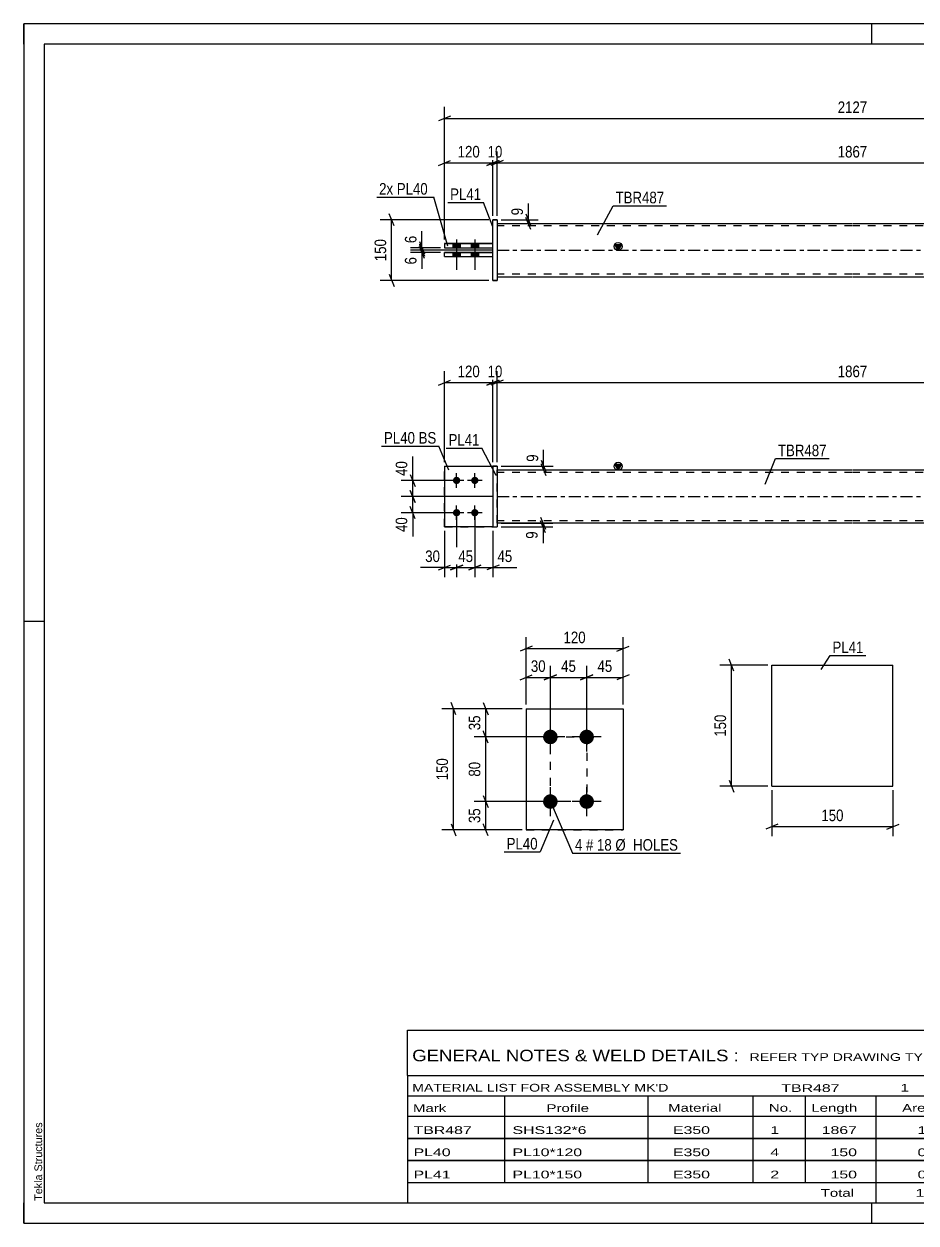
# Model space of a CAD drawing. Header units: millimetres. Extents: x 0 to 420, y 0 to 297.
# Drawn here: x 0 to 220.9, y 0 to 297 of the extents above; entities that cross this region are included whole.
import ezdxf

# ---------------------------------------------------------------- set-up
doc = ezdxf.new("R2010")
doc.units = ezdxf.units.MM
doc.linetypes.add('DXK_LINE_DOT2', pattern=[3.9198, 1.9599, -1.9599])
doc.linetypes.add('DXK_LINE_DOT3', pattern=[5.9187, 2.979, -0.9799, 0.9799, -0.9799])
doc.styles.add('Arial', font='ARIAL.TTF', dxfattribs={"height": 0.2})
doc.styles.add('Arial Narrow', font='ARIALN.TTF', dxfattribs={"height": 0.2})

# ---------------------------------------------------------------- blocks, each defined once
blk = doc.blocks.new('Unknown-582684031-1127')
at = {"color": 5, "linetype": 'Continuous'}
for p, q in [((420, 297), (0, 297)), ((0, 297), (0, 0)), ((0, 292), (0, 297)), ((210, 292), (210, 297)), ((415, 292), (5, 292)), ((5, 292), (5, 5)), ((5, 149), (0, 149)), ((0, 0), (0, 5)), ((5, 5), (415, 5)), ((210, 0), (210, 5)), ((0, 0), (420, 0))]:
    blk.add_line(p, q, dxfattribs=at)
at = {"color": 174, "linetype": 'Continuous', "style": 'Arial'}
blk.add_text('Tekla Structures', height=1.9102, rotation=90, dxfattribs=at).set_placement((4.5, 5.5))
blk = doc.blocks.new('Part-582684031-1392 - 1364')
at = {"color": 2, "linetype": 'Continuous'}
for p, q in [((104.16, 187.44), (116.16, 187.44)), ((104.16, 187.44), (104.16, 172.44)), ((116.16, 172.44), (104.16, 172.44)), ((104.16, 172.44), (104.16, 172.44))]:
    blk.add_line(p, q, dxfattribs=at)
at = {"color": 7, "linetype": 'DXK_LINE_DOT2'}
for p, q in [((104.16, 187.44), (116.16, 187.44)), ((116.16, 187.44), (116.16, 187.44)), ((116.16, 187.44), (116.16, 172.44)), ((104.16, 172.44), (116.16, 172.44))]:
    blk.add_line(p, q, dxfattribs=at)
blk = doc.blocks.new('Part-582684031-1397 - 1364')
at = {"color": 7, "linetype": 'DXK_LINE_DOT2'}
for p, q in [((104.16, 187.44), (116.16, 187.44)), ((104.16, 187.44), (116.16, 187.44)), ((104.16, 172.44), (104.16, 187.44)), ((116.16, 187.44), (116.16, 187.44)), ((116.16, 187.44), (116.16, 172.44)), ((104.16, 172.44), (116.16, 172.44)), ((116.16, 172.44), (104.16, 172.44)), ((104.16, 172.44), (104.16, 172.44))]:
    blk.add_line(p, q, dxfattribs=at)
blk = doc.blocks.new('Part-582684031-1412 - 1364')
at = {"color": 2, "linetype": 'Continuous'}
for p, q in [((116.16, 187.44), (117.16, 187.44)), ((117.16, 187.44), (116.16, 187.44)), ((116.16, 187.44), (116.16, 172.44)), ((117.16, 187.44), (117.16, 172.44)), ((116.16, 172.44), (117.16, 172.44))]:
    blk.add_line(p, q, dxfattribs=at)
at = {"color": 7, "linetype": 'DXK_LINE_DOT2'}
for p, q in [((116.16, 187.44), (116.16, 187.44)), ((116.16, 187.44), (116.16, 187.44)), ((117.16, 187.44), (117.16, 187.44)), ((116.16, 172.44), (117.16, 172.44))]:
    blk.add_line(p, q, dxfattribs=at)
blk = doc.blocks.new('Bolt-582684031-1414 - 1364')
at = {"linetype": 'Continuous'}
for points in [[(107.16, 184.84), (107.34, 184.82), (107.52, 184.76), (107.69, 184.67), (107.83, 184.54), (107.94, 184.39), (108.01, 184.22), (108.05, 184.03), (108.05, 183.85), (108.01, 183.66), (107.94, 183.49), (107.83, 183.34), (107.69, 183.21), (107.52, 183.12), (107.34, 183.06), (107.16, 183.04), (106.97, 183.06), (106.79, 183.12), (106.63, 183.21), (106.49, 183.34), (106.38, 183.49), (106.3, 183.66), (106.26, 183.85), (106.26, 184.03), (106.3, 184.22), (106.38, 184.39), (106.49, 184.54), (106.63, 184.67), (106.79, 184.76), (106.97, 184.82)], [(111.66, 184.84), (111.84, 184.82), (112.02, 184.76), (112.19, 184.67), (112.33, 184.54), (112.44, 184.39), (112.51, 184.22), (112.55, 184.03), (112.55, 183.85), (112.51, 183.66), (112.44, 183.49), (112.33, 183.34), (112.19, 183.21), (112.02, 183.12), (111.84, 183.06), (111.66, 183.04), (111.47, 183.06), (111.29, 183.12), (111.13, 183.21), (110.99, 183.34), (110.88, 183.49), (110.8, 183.66), (110.76, 183.85), (110.76, 184.03), (110.8, 184.22), (110.88, 184.39), (110.99, 184.54), (111.13, 184.67), (111.29, 184.76), (111.47, 184.82)], [(107.16, 176.84), (107.34, 176.82), (107.52, 176.76), (107.69, 176.67), (107.83, 176.54), (107.94, 176.39), (108.01, 176.22), (108.05, 176.03), (108.05, 175.85), (108.01, 175.66), (107.94, 175.49), (107.83, 175.34), (107.69, 175.21), (107.52, 175.12), (107.34, 175.06), (107.16, 175.04), (106.97, 175.06), (106.79, 175.12), (106.63, 175.21), (106.49, 175.34), (106.38, 175.49), (106.3, 175.66), (106.26, 175.85), (106.26, 176.03), (106.3, 176.22), (106.38, 176.39), (106.49, 176.54), (106.63, 176.67), (106.79, 176.76), (106.97, 176.82)], [(111.66, 176.84), (111.84, 176.82), (112.02, 176.76), (112.19, 176.67), (112.33, 176.54), (112.44, 176.39), (112.51, 176.22), (112.55, 176.03), (112.55, 175.85), (112.51, 175.66), (112.44, 175.49), (112.33, 175.34), (112.19, 175.21), (112.02, 175.12), (111.84, 175.06), (111.66, 175.04), (111.47, 175.06), (111.29, 175.12), (111.13, 175.21), (110.99, 175.34), (110.88, 175.49), (110.8, 175.66), (110.76, 175.85), (110.76, 176.03), (110.8, 176.22), (110.88, 176.39), (110.99, 176.54), (111.13, 176.67), (111.29, 176.76), (111.47, 176.82)]]:
    blk.add_hatch(color=1, dxfattribs=at).paths.add_polyline_path(points)
at = {"color": 1, "linetype": 'Continuous'}
for p, q in [((107.16, 182.14), (107.16, 185.74)), ((111.66, 182.14), (111.66, 185.74)), ((108.96, 183.94), (105.36, 183.94)), ((113.46, 183.94), (109.86, 183.94)), ((108.96, 175.94), (105.36, 175.94)), ((107.16, 174.14), (107.16, 177.74)), ((113.46, 175.94), (109.86, 175.94)), ((111.66, 174.14), (111.66, 177.74))]:
    blk.add_line(p, q, dxfattribs=at)
blk = doc.blocks.new('Part-582684031-1439 - 1364')
at = {"linetype": 'Continuous'}
blk.add_hatch(color=2, dxfattribs=at).paths.add_polyline_path([(147.16, 186.54), (146.36, 187.94), (147.96, 187.94)])
at = {"color": 2, "linetype": 'Continuous'}
for p, q in [((147.16, 186.54), (146.36, 187.94)), ((146.36, 187.94), (147.96, 187.94)), ((147.96, 187.94), (147.16, 186.54)), ((117.16, 186.54), (205.16, 186.54)), ((205.26, 186.54), (293.26, 186.54)), ((205.16, 173.34), (117.16, 173.34)), ((293.26, 173.34), (205.26, 173.34))]:
    blk.add_line(p, q, dxfattribs=at)
at = {"color": 7, "linetype": 'DXK_LINE_DOT2'}
for p, q in [((117.16, 173.34), (117.16, 186.54)), ((205.16, 185.94), (117.16, 185.94)), ((293.26, 185.94), (205.26, 185.94)), ((293.26, 186.54), (293.26, 173.34)), ((205.16, 173.94), (117.16, 173.94)), ((293.26, 173.94), (205.26, 173.94))]:
    blk.add_line(p, q, dxfattribs=at)
at = {"color": 7, "linetype": 'DXK_LINE_DOT3'}
for p, q in [((117.16, 179.94), (205.16, 179.94)), ((205.26, 179.94), (293.26, 179.94))]:
    blk.add_line(p, q, dxfattribs=at)
at = {"color": 2, "linetype": 'Continuous'}
blk.add_circle((147.16, 187.44), 1, dxfattribs=at)
blk = doc.blocks.new('Part-582684031-1771 - 1745')
at = {"color": 2, "linetype": 'Continuous'}
for p, q in [((104.16, 240.39), (116.16, 240.39)), ((116.16, 240.39), (104.16, 240.39)), ((104.16, 239.39), (104.16, 240.39)), ((104.16, 239.39), (116.16, 239.39)), ((116.16, 239.39), (116.16, 240.39))]:
    blk.add_line(p, q, dxfattribs=at)
at = {"color": 7, "linetype": 'DXK_LINE_DOT2'}
for p, q in [((104.16, 240.39), (104.16, 240.39)), ((104.16, 240.39), (104.16, 240.39)), ((104.16, 239.39), (116.16, 239.39)), ((116.16, 240.39), (116.16, 240.39)), ((116.16, 240.39), (116.16, 240.39))]:
    blk.add_line(p, q, dxfattribs=at)
blk = doc.blocks.new('Part-582684031-1751 - 1745')
at = {"linetype": 'Continuous'}
blk.add_hatch(color=2, dxfattribs=at).paths.add_polyline_path([(147.16, 240.99), (146.36, 242.39), (147.96, 242.39)])
at = {"color": 2, "linetype": 'Continuous'}
for p, q in [((117.16, 247.59), (205.16, 247.59)), ((205.26, 247.59), (293.26, 247.59)), ((147.16, 240.99), (146.36, 242.39)), ((146.36, 242.39), (147.96, 242.39)), ((147.96, 242.39), (147.16, 240.99)), ((117.16, 234.39), (205.16, 234.39)), ((205.26, 234.39), (293.26, 234.39))]:
    blk.add_line(p, q, dxfattribs=at)
at = {"color": 7, "linetype": 'DXK_LINE_DOT2'}
for p, q in [((117.16, 247.59), (117.16, 234.39)), ((205.16, 246.99), (117.16, 246.99)), ((293.26, 246.99), (205.26, 246.99)), ((293.26, 247.59), (293.26, 234.39)), ((205.16, 234.99), (117.16, 234.99)), ((293.26, 234.99), (205.26, 234.99))]:
    blk.add_line(p, q, dxfattribs=at)
at = {"color": 7, "linetype": 'DXK_LINE_DOT3'}
for p, q in [((117.16, 240.99), (205.16, 240.99)), ((205.26, 240.99), (293.26, 240.99))]:
    blk.add_line(p, q, dxfattribs=at)
at = {"color": 2, "linetype": 'Continuous'}
blk.add_circle((147.16, 241.89), 1, dxfattribs=at)
blk = doc.blocks.new('Part-582684031-1776 - 1745')
at = {"color": 2, "linetype": 'Continuous'}
for p, q in [((104.16, 242.59), (116.16, 242.59)), ((116.16, 242.59), (104.16, 242.59)), ((104.16, 242.59), (104.16, 241.59)), ((104.16, 241.59), (116.16, 241.59)), ((116.16, 241.59), (116.16, 242.59))]:
    blk.add_line(p, q, dxfattribs=at)
at = {"color": 7, "linetype": 'DXK_LINE_DOT2'}
for p, q in [((104.16, 242.59), (104.16, 242.59)), ((104.16, 242.59), (104.16, 242.59)), ((104.16, 241.59), (116.16, 241.59)), ((116.16, 242.59), (116.16, 242.59)), ((116.16, 242.59), (116.16, 242.59))]:
    blk.add_line(p, q, dxfattribs=at)
blk = doc.blocks.new('Part-582684031-1781 - 1745')
at = {"color": 2, "linetype": 'Continuous'}
for p, q in [((117.16, 248.49), (116.16, 248.49)), ((116.16, 248.49), (117.16, 248.49)), ((116.16, 233.49), (116.16, 248.49)), ((117.16, 248.49), (117.16, 233.49)), ((117.16, 233.49), (116.16, 233.49))]:
    blk.add_line(p, q, dxfattribs=at)
at = {"color": 7, "linetype": 'DXK_LINE_DOT2'}
for p, q in [((116.16, 248.49), (116.16, 248.49)), ((116.16, 248.49), (116.16, 248.49)), ((117.16, 248.49), (117.16, 248.49)), ((117.16, 248.49), (117.16, 248.49)), ((116.16, 233.49), (117.16, 233.49)), ((116.16, 233.49), (116.16, 233.49))]:
    blk.add_line(p, q, dxfattribs=at)
blk = doc.blocks.new('Bolt-582684031-1783 - 1745')
at = {"linetype": 'Continuous'}
for points in [[(106.26, 241.59), (108.06, 241.59), (108.06, 242.59), (106.26, 242.59)], [(106.26, 241.59), (108.06, 241.59), (108.06, 242.59), (106.26, 242.59)], [(110.76, 241.59), (112.56, 241.59), (112.56, 242.59), (110.76, 242.59)], [(110.76, 241.59), (112.56, 241.59), (112.56, 242.59), (110.76, 242.59)], [(106.26, 239.39), (108.06, 239.39), (108.06, 240.39), (106.26, 240.39)], [(106.26, 239.39), (108.06, 239.39), (108.06, 240.39), (106.26, 240.39)], [(110.76, 239.39), (112.56, 239.39), (112.56, 240.39), (110.76, 240.39)], [(110.76, 239.39), (112.56, 239.39), (112.56, 240.39), (110.76, 240.39)]]:
    blk.add_hatch(color=1, dxfattribs=at).paths.add_polyline_path(points)
at = {"color": 1, "linetype": 'Continuous'}
for p, q in [((107.16, 243.59), (107.16, 236.09)), ((107.16, 243.59), (107.16, 236.09)), ((111.66, 243.59), (111.66, 236.09)), ((111.66, 243.59), (111.66, 236.09)), ((106.26, 242.59), (106.26, 241.59)), ((106.26, 242.59), (106.26, 241.59)), ((108.06, 242.59), (108.06, 241.59)), ((108.06, 242.59), (108.06, 241.59)), ((110.76, 242.59), (110.76, 241.59)), ((110.76, 242.59), (110.76, 241.59)), ((112.56, 242.59), (112.56, 241.59)), ((112.56, 242.59), (112.56, 241.59)), ((106.26, 240.39), (106.26, 239.39)), ((106.26, 240.39), (106.26, 239.39)), ((108.06, 240.39), (108.06, 239.39)), ((108.06, 240.39), (108.06, 239.39)), ((110.76, 240.39), (110.76, 239.39)), ((110.76, 240.39), (110.76, 239.39)), ((112.56, 240.39), (112.56, 239.39)), ((112.56, 240.39), (112.56, 239.39))]:
    blk.add_line(p, q, dxfattribs=at)
blk = doc.blocks.new('Bolt-582684031-2085 - 2022')
at = {"linetype": 'Continuous'}
for points in [[(130.37, 122.2), (130.75, 122.16), (131.11, 122.04), (131.43, 121.85), (131.71, 121.6), (131.93, 121.3), (132.09, 120.95), (132.16, 120.58), (132.16, 120.21), (132.09, 119.84), (131.93, 119.5), (131.71, 119.19), (131.43, 118.94), (131.11, 118.75), (130.75, 118.63), (130.37, 118.6), (130, 118.63), (129.64, 118.75), (129.32, 118.94), (129.04, 119.19), (128.82, 119.5), (128.66, 119.84), (128.58, 120.21), (128.58, 120.58), (128.66, 120.95), (128.82, 121.3), (129.04, 121.6), (129.32, 121.85), (129.64, 122.04), (130, 122.16)], [(139.37, 122.2), (139.75, 122.16), (140.11, 122.04), (140.43, 121.85), (140.71, 121.6), (140.93, 121.3), (141.09, 120.95), (141.16, 120.58), (141.16, 120.21), (141.09, 119.84), (140.93, 119.5), (140.71, 119.19), (140.43, 118.94), (140.11, 118.75), (139.75, 118.63), (139.37, 118.6), (139, 118.63), (138.64, 118.75), (138.32, 118.94), (138.04, 119.19), (137.82, 119.5), (137.66, 119.84), (137.58, 120.21), (137.58, 120.58), (137.66, 120.95), (137.82, 121.3), (138.04, 121.6), (138.32, 121.85), (138.64, 122.04), (139, 122.16)], [(130.37, 106.2), (130.75, 106.16), (131.11, 106.04), (131.43, 105.85), (131.71, 105.6), (131.93, 105.3), (132.09, 104.95), (132.16, 104.58), (132.16, 104.21), (132.09, 103.84), (131.93, 103.5), (131.71, 103.19), (131.43, 102.94), (131.11, 102.75), (130.75, 102.63), (130.37, 102.6), (130, 102.63), (129.64, 102.75), (129.32, 102.94), (129.04, 103.19), (128.82, 103.5), (128.66, 103.84), (128.58, 104.21), (128.58, 104.58), (128.66, 104.95), (128.82, 105.3), (129.04, 105.6), (129.32, 105.85), (129.64, 106.04), (130, 106.16)], [(139.37, 106.2), (139.75, 106.16), (140.11, 106.04), (140.43, 105.85), (140.71, 105.6), (140.93, 105.3), (141.09, 104.95), (141.16, 104.58), (141.16, 104.21), (141.09, 103.84), (140.93, 103.5), (140.71, 103.19), (140.43, 102.94), (140.11, 102.75), (139.75, 102.63), (139.37, 102.6), (139, 102.63), (138.64, 102.75), (138.32, 102.94), (138.04, 103.19), (137.82, 103.5), (137.66, 103.84), (137.58, 104.21), (137.58, 104.58), (137.66, 104.95), (137.82, 105.3), (138.04, 105.6), (138.32, 105.85), (138.64, 106.04), (139, 106.16)]]:
    blk.add_hatch(color=1, dxfattribs=at).paths.add_polyline_path(points)
at = {"color": 1, "linetype": 'Continuous'}
for p, q in [((130.37, 116.8), (130.37, 124)), ((139.37, 116.8), (139.37, 124)), ((133.97, 120.4), (126.77, 120.4)), ((142.97, 120.4), (135.77, 120.4)), ((130.37, 100.8), (130.37, 108)), ((139.37, 100.8), (139.37, 108)), ((133.97, 104.4), (126.77, 104.4)), ((142.97, 104.4), (135.77, 104.4))]:
    blk.add_line(p, q, dxfattribs=at)
blk = doc.blocks.new('Part-582684031-2090 - 2022')
at = {"color": 2, "linetype": 'Continuous'}
for p, q in [((124.37, 127.4), (148.37, 127.4)), ((124.37, 127.4), (124.37, 97.4)), ((148.37, 127.4), (148.37, 127.4)), ((148.37, 127.4), (148.37, 97.4)), ((148.37, 97.4), (124.37, 97.4)), ((124.37, 97.4), (124.37, 97.4))]:
    blk.add_line(p, q, dxfattribs=at)
at = {"color": 7, "linetype": 'DXK_LINE_DOT2'}
for p, q in [((124.37, 127.4), (148.37, 127.4)), ((148.37, 127.4), (148.37, 127.4)), ((124.37, 97.4), (148.37, 97.4))]:
    blk.add_line(p, q, dxfattribs=at)
blk = doc.blocks.new('Part-582684031-2237 - 2231')
at = {"color": 2, "linetype": 'Continuous'}
for p, q in [((185.24, 108.19), (185.24, 138.19)), ((185.24, 138.19), (215.24, 138.19)), ((215.24, 108.19), (215.24, 138.19)), ((185.24, 108.19), (215.24, 108.19))]:
    blk.add_line(p, q, dxfattribs=at)
blk = doc.blocks.new('Rectangle-582684031-2216 - 2022')
at = {"color": 1, "linetype": 'DXK_LINE_DOT2'}
blk.add_lwpolyline([(130.37, 120.4), (139.37, 120.4), (139.37, 104.4), (130.37, 104.4), (130.37, 120.4)], close=True, dxfattribs=at)
blk = doc.blocks.new('StraightDimension-582684031-1601 - 1364')
at = {"color": 7, "linetype": 'Continuous'}
for p, q in [((95.68, 185.44), (96.88, 182.44)), ((106.16, 183.94), (93.43, 183.94)), ((96.88, 178.44), (95.68, 181.44)), ((96.28, 179.94), (96.28, 183.94)), ((116.16, 179.94), (93.43, 179.94))]:
    blk.add_line(p, q, dxfattribs=at)
at = {"color": 0}
blk.add_wipeout([(95.53, 189.32), (91.33, 189.32), (91.33, 184.46), (95.53, 184.46)], dxfattribs=at)
at = {"color": 7, "linetype": 'Continuous'}
blk.add_line((96.28, 183.94), (96.28, 189.85), dxfattribs=at)
blk.add_line((96.28, 183.94), (96.28, 189.85), dxfattribs=at)
at = {"color": 3, "style": 'Arial Narrow'}
blk.add_text('40', height=2.863, rotation=90.0002, dxfattribs=at).set_placement((94.93, 185.06))
blk = doc.blocks.new('StraightDimension-582684031-1572 - 1364')
at = {"color": 7, "linetype": 'Continuous'}
for p, q in [((107.16, 174.94), (107.16, 159.98)), ((104.16, 171.44), (104.16, 159.98)), ((102.66, 161.78), (105.66, 162.98)), ((104.16, 162.38), (107.16, 162.38)), ((108.66, 162.98), (105.66, 161.78))]:
    blk.add_line(p, q, dxfattribs=at)
at = {"color": 0}
blk.add_wipeout([(103.63, 163.13), (103.63, 167.33), (98.78, 167.33), (98.78, 163.13)], dxfattribs=at)
at = {"color": 7, "linetype": 'Continuous'}
blk.add_line((104.16, 162.38), (98.25, 162.38), dxfattribs=at)
blk.add_line((104.16, 162.38), (98.25, 162.38), dxfattribs=at)
at = {"color": 3, "style": 'Arial Narrow'}
blk.add_text('30', height=2.863, dxfattribs=at).set_placement((99.38, 163.73))
blk = doc.blocks.new('StraightDimension-582684031-1565 - 1364')
at = {"color": 7, "linetype": 'Continuous'}
for p, q in [((107.16, 174.94), (107.16, 159.98)), ((111.66, 174.94), (111.66, 159.98)), ((105.66, 161.78), (108.66, 162.98)), ((107.16, 162.38), (111.66, 162.38)), ((113.16, 162.98), (110.16, 161.78))]:
    blk.add_line(p, q, dxfattribs=at)
at = {"color": 0}
blk.add_wipeout([(111.83, 163.13), (111.83, 167.33), (106.98, 167.33), (106.98, 163.13)], dxfattribs=at)
at = {"color": 3, "style": 'Arial Narrow'}
blk.add_text('45', height=2.863, dxfattribs=at).set_placement((107.58, 163.73))
blk = doc.blocks.new('StraightDimension-582684031-1458 - 1364')
at = {"color": 7, "linetype": 'Continuous'}
for p, q in [((104.16, 188.44), (104.16, 211.01)), ((116.16, 188.44), (116.16, 211.01)), ((102.66, 207.56), (105.66, 208.76)), ((104.16, 208.16), (116.16, 208.16)), ((117.66, 208.76), (114.66, 207.56))]:
    blk.add_line(p, q, dxfattribs=at)
at = {"color": 0}
blk.add_wipeout([(113.5, 208.91), (113.5, 213.11), (106.81, 213.11), (106.81, 208.91)], dxfattribs=at)
at = {"color": 3, "style": 'Arial Narrow'}
blk.add_text('120', height=2.863, dxfattribs=at).set_placement((107.41, 209.51))
blk = doc.blocks.new('StraightDimension-582684031-1485 - 1364')
at = {"color": 7, "linetype": 'Continuous'}
for p, q in [((116.16, 188.44), (116.16, 211.01)), ((117.16, 188.44), (117.16, 211.01)), ((114.66, 207.56), (117.66, 208.76)), ((118.66, 208.76), (115.66, 207.56)), ((116.16, 208.16), (117.16, 208.16))]:
    blk.add_line(p, q, dxfattribs=at)
at = {"color": 0}
blk.add_wipeout([(119.08, 208.91), (119.08, 213.11), (114.23, 213.11), (114.23, 208.91)], dxfattribs=at)
at = {"color": 3, "style": 'Arial Narrow'}
blk.add_text('10', height=2.863, dxfattribs=at).set_placement((114.83, 209.51))
blk = doc.blocks.new('StraightDimension-582684031-1502 - 1364')
at = {"color": 7, "linetype": 'Continuous'}
for p, q in [((117.16, 188.44), (117.16, 211.01)), ((293.26, 188.44), (293.26, 211.01)), ((118.66, 208.76), (115.66, 207.56)), ((117.16, 208.16), (293.26, 208.16)), ((291.76, 207.56), (294.76, 208.76))]:
    blk.add_line(p, q, dxfattribs=at)
at = {"color": 0}
blk.add_wipeout([(209.46, 208.91), (209.46, 213.11), (200.95, 213.11), (200.95, 208.91)], dxfattribs=at)
at = {"color": 3, "style": 'Arial Narrow'}
blk.add_text('1867', height=2.863, dxfattribs=at).set_placement((201.55, 209.51))
blk = doc.blocks.new('StraightDimension-582684031-1552 - 1364')
at = {"color": 7, "linetype": 'Continuous'}
for p, q in [((111.66, 174.94), (111.66, 159.98)), ((116.16, 171.44), (116.16, 159.98)), ((110.16, 161.78), (113.16, 162.98)), ((111.66, 162.38), (116.16, 162.38)), ((117.66, 162.98), (114.66, 161.78))]:
    blk.add_line(p, q, dxfattribs=at)
at = {"color": 0}
blk.add_wipeout([(121.54, 163.13), (121.54, 167.33), (116.68, 167.33), (116.68, 163.13)], dxfattribs=at)
at = {"color": 7, "linetype": 'Continuous'}
blk.add_line((116.16, 162.38), (122.06, 162.38), dxfattribs=at)
blk.add_line((116.16, 162.38), (122.06, 162.38), dxfattribs=at)
at = {"color": 3, "style": 'Arial Narrow'}
blk.add_text('45', height=2.863, dxfattribs=at).set_placement((117.28, 163.73))
blk = doc.blocks.new('StraightDimension-582684031-1583 - 1364')
at = {"color": 7, "linetype": 'Continuous'}
for p, q in [((118.16, 173.34), (130.96, 173.34)), ((118.16, 172.44), (130.96, 172.44)), ((127.96, 174.84), (129.16, 171.84)), ((129.16, 170.94), (127.96, 173.94)), ((128.56, 172.44), (128.56, 173.34))]:
    blk.add_line(p, q, dxfattribs=at)
at = {"color": 0}
blk.add_wipeout([(127.81, 171.91), (123.61, 171.91), (123.61, 168.89), (127.81, 168.89)], dxfattribs=at)
at = {"color": 7, "linetype": 'Continuous'}
blk.add_line((128.56, 172.44), (128.56, 168.36), dxfattribs=at)
blk.add_line((128.56, 172.44), (128.56, 168.36), dxfattribs=at)
at = {"color": 3, "style": 'Arial Narrow'}
blk.add_text('9', height=2.86, rotation=90.0002, dxfattribs=at).set_placement((127.21, 169.49))
blk = doc.blocks.new('StraightDimension-582684031-1592 - 1364')
at = {"color": 7, "linetype": 'Continuous'}
for p, q in [((118.16, 187.44), (131.11, 187.44)), ((128.11, 188.94), (129.31, 185.94)), ((129.31, 185.04), (128.11, 188.04)), ((128.71, 186.54), (128.71, 187.44)), ((118.16, 186.54), (131.11, 186.54))]:
    blk.add_line(p, q, dxfattribs=at)
at = {"color": 0}
blk.add_wipeout([(127.96, 190.99), (123.76, 190.99), (123.76, 187.96), (127.96, 187.96)], dxfattribs=at)
at = {"color": 7, "linetype": 'Continuous'}
blk.add_line((128.71, 187.44), (128.71, 191.52), dxfattribs=at)
blk.add_line((128.71, 187.44), (128.71, 191.52), dxfattribs=at)
at = {"color": 3, "style": 'Arial Narrow'}
blk.add_text('9', height=2.86, rotation=90.0002, dxfattribs=at).set_placement((127.36, 188.56))
blk = doc.blocks.new('StraightDimension-582684031-1618 - 1364')
at = {"color": 7, "linetype": 'Continuous'}
for p, q in [((95.68, 181.44), (96.88, 178.44)), ((116.16, 179.94), (93.43, 179.94)), ((96.28, 175.94), (96.28, 179.94)), ((106.16, 175.94), (93.43, 175.94)), ((96.88, 174.44), (95.68, 177.44))]:
    blk.add_line(p, q, dxfattribs=at)
at = {"color": 0}
blk.add_wipeout([(95.53, 175.41), (91.33, 175.41), (91.33, 170.56), (95.53, 170.56)], dxfattribs=at)
at = {"color": 7, "linetype": 'Continuous'}
blk.add_line((96.28, 175.94), (96.28, 170.03), dxfattribs=at)
blk.add_line((96.28, 175.94), (96.28, 170.03), dxfattribs=at)
at = {"color": 3, "style": 'Arial Narrow'}
blk.add_text('40', height=2.863, rotation=90.0002, dxfattribs=at).set_placement((94.93, 171.16))
blk = doc.blocks.new('StraightDimension-582684031-1833 - 1745')
at = {"color": 7, "linetype": 'Continuous'}
for p, q in [((116.16, 240.99), (95.71, 240.99)), ((97.96, 242.49), (99.16, 239.49)), ((99.16, 238.89), (97.96, 241.89)), ((98.56, 240.39), (98.56, 240.99)), ((103.16, 240.39), (95.71, 240.39))]:
    blk.add_line(p, q, dxfattribs=at)
at = {"color": 0}
blk.add_wipeout([(97.81, 239.86), (93.61, 239.86), (93.61, 236.83), (97.81, 236.83)], dxfattribs=at)
at = {"color": 7, "linetype": 'Continuous'}
blk.add_line((98.56, 240.39), (98.56, 236.31), dxfattribs=at)
blk.add_line((98.56, 240.39), (98.56, 236.31), dxfattribs=at)
at = {"color": 3, "style": 'Arial Narrow'}
blk.add_text('6', height=2.86, rotation=90.0002, dxfattribs=at).set_placement((97.21, 237.43))
blk = doc.blocks.new('StraightDimension-582684031-1882 - 1745')
at = {"color": 7, "linetype": 'Continuous'}
for p, q in [((104.16, 243.59), (104.16, 265.43)), ((116.16, 249.49), (116.16, 265.43)), ((102.66, 261.98), (105.66, 263.18)), ((104.16, 262.58), (116.16, 262.58)), ((117.66, 263.18), (114.66, 261.98))]:
    blk.add_line(p, q, dxfattribs=at)
at = {"color": 0}
blk.add_wipeout([(113.5, 263.33), (113.5, 267.53), (106.81, 267.53), (106.81, 263.33)], dxfattribs=at)
at = {"color": 3, "style": 'Arial Narrow'}
blk.add_text('120', height=2.863, dxfattribs=at).set_placement((107.41, 263.93))
blk = doc.blocks.new('StraightDimension-582684031-1817 - 1745')
at = {"color": 7, "linetype": 'Continuous'}
for p, q in [((103.16, 241.59), (95.71, 241.59)), ((116.16, 240.99), (95.71, 240.99)), ((97.96, 243.09), (99.16, 240.09)), ((99.16, 239.49), (97.96, 242.49)), ((98.56, 240.99), (98.56, 241.59))]:
    blk.add_line(p, q, dxfattribs=at)
at = {"color": 0}
blk.add_wipeout([(97.81, 245.14), (93.61, 245.14), (93.61, 242.11), (97.81, 242.11)], dxfattribs=at)
at = {"color": 7, "linetype": 'Continuous'}
blk.add_line((98.56, 241.59), (98.56, 245.66), dxfattribs=at)
blk.add_line((98.56, 241.59), (98.56, 245.66), dxfattribs=at)
at = {"color": 3, "style": 'Arial Narrow'}
blk.add_text('6', height=2.86, rotation=90.0002, dxfattribs=at).set_placement((97.21, 242.71))
blk = doc.blocks.new('StraightDimension-582684031-1850 - 1745')
at = {"color": 7, "linetype": 'Continuous'}
for p, q in [((124.33, 249.99), (125.53, 246.99)), ((118.16, 248.49), (127.33, 248.49)), ((118.16, 247.59), (127.33, 247.59)), ((125.53, 246.09), (124.33, 249.09)), ((124.93, 247.59), (124.93, 248.49))]:
    blk.add_line(p, q, dxfattribs=at)
at = {"color": 0}
blk.add_wipeout([(124.18, 252.04), (119.98, 252.04), (119.98, 249.01), (124.18, 249.01)], dxfattribs=at)
at = {"color": 7, "linetype": 'Continuous'}
blk.add_line((124.93, 248.49), (124.93, 252.56), dxfattribs=at)
blk.add_line((124.93, 248.49), (124.93, 252.56), dxfattribs=at)
at = {"color": 3, "style": 'Arial Narrow'}
blk.add_text('9', height=2.86, rotation=90.0002, dxfattribs=at).set_placement((123.58, 249.61))
blk = doc.blocks.new('StraightDimension-582684031-1861 - 1745')
at = {"color": 7, "linetype": 'Continuous'}
for p, q in [((91.66, 246.99), (90.46, 249.99)), ((115.16, 248.49), (88.21, 248.49)), ((91.06, 233.49), (91.06, 248.49)), ((90.46, 234.99), (91.66, 231.99)), ((115.16, 233.49), (88.21, 233.49))]:
    blk.add_line(p, q, dxfattribs=at)
at = {"color": 0}
blk.add_wipeout([(90.31, 244.33), (86.11, 244.33), (86.11, 237.64), (90.31, 237.64)], dxfattribs=at)
at = {"color": 3, "style": 'Arial Narrow'}
blk.add_text('150', height=2.863, rotation=90.0002, dxfattribs=at).set_placement((89.71, 238.24))
blk = doc.blocks.new('StraightDimension-582684031-1872 - 1745')
at = {"color": 7, "linetype": 'Continuous'}
for p, q in [((116.16, 249.49), (116.16, 265.43)), ((117.16, 249.49), (117.16, 265.43)), ((114.66, 261.98), (117.66, 263.18)), ((118.66, 263.18), (115.66, 261.98)), ((116.16, 262.58), (117.16, 262.58))]:
    blk.add_line(p, q, dxfattribs=at)
at = {"color": 0}
blk.add_wipeout([(119.08, 263.33), (119.08, 267.53), (114.23, 267.53), (114.23, 263.33)], dxfattribs=at)
at = {"color": 3, "style": 'Arial Narrow'}
blk.add_text('10', height=2.863, dxfattribs=at).set_placement((114.83, 263.93))
blk = doc.blocks.new('StraightDimension-582684031-1892 - 1745')
at = {"color": 7, "linetype": 'Continuous'}
for p, q in [((117.16, 249.49), (117.16, 265.43)), ((293.26, 249.49), (293.26, 265.43)), ((118.66, 263.18), (115.66, 261.98)), ((117.16, 262.58), (293.26, 262.58)), ((291.76, 261.98), (294.76, 263.18))]:
    blk.add_line(p, q, dxfattribs=at)
at = {"color": 0}
blk.add_wipeout([(209.46, 263.33), (209.46, 267.53), (200.95, 267.53), (200.95, 263.33)], dxfattribs=at)
at = {"color": 3, "style": 'Arial Narrow'}
blk.add_text('1867', height=2.863, dxfattribs=at).set_placement((201.55, 263.93))
blk = doc.blocks.new('StraightDimension-582684031-1923 - 1745')
at = {"color": 7, "linetype": 'Continuous'}
for p, q in [((104.16, 243.59), (104.16, 276.44)), ((306.26, 243.59), (306.26, 276.44)), ((105.66, 274.19), (102.66, 272.99)), ((104.16, 273.59), (306.26, 273.59)), ((304.76, 272.99), (307.76, 274.19))]:
    blk.add_line(p, q, dxfattribs=at)
at = {"color": 0}
blk.add_wipeout([(209.46, 274.34), (209.46, 278.54), (200.95, 278.54), (200.95, 274.34)], dxfattribs=at)
at = {"color": 3, "style": 'Arial Narrow'}
blk.add_text('2127', height=2.863, dxfattribs=at).set_placement((201.55, 274.94))
blk = doc.blocks.new('StraightDimension-582684031-2094 - 2022')
at = {"color": 7, "linetype": 'Continuous'}
for p, q in [((125.87, 142.87), (122.87, 141.67)), ((124.37, 128.4), (124.37, 145.12)), ((146.87, 141.67), (149.87, 142.87)), ((148.37, 128.4), (148.37, 145.12)), ((124.37, 142.27), (148.37, 142.27))]:
    blk.add_line(p, q, dxfattribs=at)
at = {"color": 0}
blk.add_wipeout([(139.72, 143.02), (139.72, 147.22), (133.03, 147.22), (133.03, 143.02)], dxfattribs=at)
at = {"color": 3, "style": 'Arial Narrow'}
blk.add_text('120', height=2.863, dxfattribs=at).set_placement((133.63, 143.62))
blk = doc.blocks.new('StraightDimension-582684031-2114 - 2022')
at = {"color": 7, "linetype": 'Continuous'}
for p, q in [((124.37, 128.4), (124.37, 138.01)), ((130.37, 121.4), (130.37, 138.01)), ((122.87, 134.56), (125.87, 135.76)), ((124.37, 135.16), (130.37, 135.16)), ((131.87, 135.76), (128.87, 134.56))]:
    blk.add_line(p, q, dxfattribs=at)
at = {"color": 0}
blk.add_wipeout([(129.8, 135.91), (129.8, 140.11), (124.95, 140.11), (124.95, 135.91)], dxfattribs=at)
at = {"color": 3, "style": 'Arial Narrow'}
blk.add_text('30', height=2.863, dxfattribs=at).set_placement((125.55, 136.51))
blk = doc.blocks.new('StraightDimension-582684031-2154 - 2022')
at = {"color": 7, "linetype": 'Continuous'}
for p, q in [((106.97, 125.9), (105.77, 128.9)), ((123.37, 127.4), (103.52, 127.4)), ((106.37, 97.4), (106.37, 127.4)), ((105.77, 98.9), (106.97, 95.9)), ((123.37, 97.4), (103.52, 97.4))]:
    blk.add_line(p, q, dxfattribs=at)
at = {"color": 0}
blk.add_wipeout([(105.62, 115.74), (101.42, 115.74), (101.42, 109.05), (105.62, 109.05)], dxfattribs=at)
at = {"color": 3, "style": 'Arial Narrow'}
blk.add_text('150', height=2.863, rotation=90.0002, dxfattribs=at).set_placement((105.02, 109.65))
blk = doc.blocks.new('StraightDimension-582684031-2127 - 2022')
at = {"color": 7, "linetype": 'Continuous'}
for p, q in [((130.37, 121.4), (130.37, 138.01)), ((139.37, 121.4), (139.37, 138.01)), ((128.87, 134.56), (131.87, 135.76)), ((130.37, 135.16), (139.37, 135.16)), ((140.87, 135.76), (137.87, 134.56))]:
    blk.add_line(p, q, dxfattribs=at)
at = {"color": 0}
blk.add_wipeout([(137.3, 135.91), (137.3, 140.11), (132.45, 140.11), (132.45, 135.91)], dxfattribs=at)
at = {"color": 3, "style": 'Arial Narrow'}
blk.add_text('45', height=2.863, dxfattribs=at).set_placement((133.05, 136.51))
blk = doc.blocks.new('StraightDimension-582684031-2137 - 2022')
at = {"color": 7, "linetype": 'Continuous'}
for p, q in [((139.37, 121.4), (139.37, 138.01)), ((148.37, 128.4), (148.37, 138.01)), ((137.87, 134.56), (140.87, 135.76)), ((139.37, 135.16), (148.37, 135.16)), ((149.87, 135.76), (146.87, 134.56))]:
    blk.add_line(p, q, dxfattribs=at)
at = {"color": 0}
blk.add_wipeout([(146.3, 135.91), (146.3, 140.11), (141.45, 140.11), (141.45, 135.91)], dxfattribs=at)
at = {"color": 3, "style": 'Arial Narrow'}
blk.add_text('45', height=2.863, dxfattribs=at).set_placement((142.05, 136.51))
blk = doc.blocks.new('StraightDimension-582684031-2171 - 2022')
at = {"color": 7, "linetype": 'Continuous'}
for p, q in [((129.37, 104.4), (111.52, 104.4)), ((113.77, 105.9), (114.97, 102.9)), ((114.37, 97.4), (114.37, 104.4)), ((114.97, 95.9), (113.77, 98.9)), ((123.37, 97.4), (111.52, 97.4))]:
    blk.add_line(p, q, dxfattribs=at)
at = {"color": 0}
blk.add_wipeout([(113.62, 103.32), (109.42, 103.32), (109.42, 98.47), (113.62, 98.47)], dxfattribs=at)
at = {"color": 3, "style": 'Arial Narrow'}
blk.add_text('35', height=2.863, rotation=90.0002, dxfattribs=at).set_placement((113.02, 99.07))
blk = doc.blocks.new('StraightDimension-582684031-2187 - 2022')
at = {"color": 7, "linetype": 'Continuous'}
for p, q in [((114.97, 118.9), (113.77, 121.9)), ((129.37, 120.4), (111.52, 120.4)), ((114.37, 104.4), (114.37, 120.4)), ((129.37, 104.4), (111.52, 104.4)), ((113.77, 105.9), (114.97, 102.9))]:
    blk.add_line(p, q, dxfattribs=at)
at = {"color": 0}
blk.add_wipeout([(113.62, 114.82), (109.42, 114.82), (109.42, 109.97), (113.62, 109.97)], dxfattribs=at)
at = {"color": 3, "style": 'Arial Narrow'}
blk.add_text('80', height=2.863, rotation=90.0002, dxfattribs=at).set_placement((113.02, 110.57))
blk = doc.blocks.new('StraightDimension-582684031-2200 - 2022')
at = {"color": 7, "linetype": 'Continuous'}
for p, q in [((113.77, 128.9), (114.97, 125.9)), ((123.37, 127.4), (111.52, 127.4)), ((114.37, 120.4), (114.37, 127.4)), ((114.97, 118.9), (113.77, 121.9)), ((129.37, 120.4), (111.52, 120.4))]:
    blk.add_line(p, q, dxfattribs=at)
at = {"color": 0}
blk.add_wipeout([(113.62, 126.32), (109.42, 126.32), (109.42, 121.47), (113.62, 121.47)], dxfattribs=at)
at = {"color": 3, "style": 'Arial Narrow'}
blk.add_text('35', height=2.863, rotation=90.0002, dxfattribs=at).set_placement((113.02, 122.07))
blk = doc.blocks.new('StraightDimension-582684031-2239 - 2231')
at = {"color": 7, "linetype": 'Continuous'}
for p, q in [((175.84, 136.69), (174.64, 139.69)), ((184.24, 138.19), (172.39, 138.19)), ((175.24, 108.19), (175.24, 138.19)), ((184.24, 108.19), (172.39, 108.19)), ((174.64, 109.69), (175.84, 106.69))]:
    blk.add_line(p, q, dxfattribs=at)
at = {"color": 0}
blk.add_wipeout([(174.49, 126.53), (170.29, 126.53), (170.29, 119.85), (174.49, 119.85)], dxfattribs=at)
at = {"color": 3, "style": 'Arial Narrow'}
blk.add_text('150', height=2.863, rotation=90.0002, dxfattribs=at).set_placement((173.89, 120.45))
blk = doc.blocks.new('StraightDimension-582684031-2246 - 2231')
at = {"color": 7, "linetype": 'Continuous'}
for p, q in [((185.24, 107.19), (185.24, 95.79)), ((215.24, 107.19), (215.24, 95.79)), ((186.74, 98.79), (183.74, 97.59)), ((185.24, 98.19), (215.24, 98.19)), ((213.74, 97.59), (216.74, 98.79))]:
    blk.add_line(p, q, dxfattribs=at)
at = {"color": 0}
blk.add_wipeout([(203.58, 98.94), (203.58, 103.14), (196.9, 103.14), (196.9, 98.94)], dxfattribs=at)
at = {"color": 3, "style": 'Arial Narrow'}
blk.add_text('150', height=2.863, dxfattribs=at).set_placement((197.5, 99.54))
blk = doc.blocks.new('Unknown-582684031-2780')
at = {"color": 7, "linetype": 'Continuous'}
for p, q in [((95, 47.75), (255, 47.75)), ((95, 36.5), (95, 47.75)), ((255, 47.75), (255, 36.5)), ((95, 36.5), (255, 36.5)), ((95, 36.5), (95, 31.5)), ((255, 36.5), (255, 31.5)), ((95, 31.5), (255, 31.5)), ((95, 31.5), (95, 26.5)), ((119, 31.5), (119, 26.5)), ((154.5, 31.5), (154.5, 26.5)), ((180.5, 31.5), (180.5, 26.5)), ((193.5, 31.5), (193.5, 26.5)), ((211, 31.5), (211, 26.5)), ((233, 31.5), (233, 26.5)), ((255, 31.5), (255, 26.5)), ((95, 26.5), (255, 26.5)), ((95, 26.45), (95, 21.05)), ((95, 26.45), (255, 26.45)), ((119, 26.5), (119, 21)), ((154.5, 26.5), (154.5, 21)), ((180.5, 26.5), (180.5, 21)), ((193.5, 26.5), (193.5, 21)), ((211, 26.5), (211, 21)), ((233, 26.5), (233, 21)), ((255, 26.45), (255, 21.05)), ((95, 21.05), (255, 21.05)), ((95, 20.95), (95, 15.55)), ((95, 20.95), (255, 20.95)), ((119, 21), (119, 15.5)), ((154.5, 21), (154.5, 15.5)), ((180.5, 21), (180.5, 15.5)), ((193.5, 21), (193.5, 15.5)), ((211, 21), (211, 15.5)), ((233, 21), (233, 15.5)), ((255, 20.95), (255, 15.55)), ((95, 15.55), (255, 15.55)), ((95, 15.45), (95, 10.05)), ((95, 15.45), (255, 15.45)), ((119, 15.5), (119, 10)), ((154.5, 15.5), (154.5, 10)), ((180.5, 15.5), (180.5, 10)), ((193.5, 15.5), (193.5, 10)), ((211, 15.5), (211, 10)), ((233, 15.5), (233, 10)), ((255, 15.45), (255, 10.05)), ((95, 10.05), (255, 10.05)), ((95, 10), (255, 10)), ((95, 10), (95, 5)), ((211, 10), (211, 5)), ((233, 10), (233, 5)), ((255, 10), (255, 5)), ((95, 5), (255, 5))]:
    blk.add_line(p, q, dxfattribs=at)
at = {"color": 7, "style": 'Arial Narrow'}
for s, height, width, p in [('GENERAL NOTES & WELD DETAILS :', 2.8633, 1.4, (96.15, 40.06)), ('REFER TYP DRAWING TYP-01', 1.9089, 1.6, (179.7, 40.16)), ("MATERIAL LIST FOR ASSEMBLY MK'D", 1.9089, 1.6, (96.15, 32.56)), ('TBR487', 1.909, 1.794707, (187.59, 32.47)), ('1', 1.91, 1.794707, (217.08, 32.56)), ('No. Required', 1.9089, 1.6, (226.41, 32.56)), ('Mark', 1.909, 1.7, (96.34, 27.5)), ('Profile', 1.909, 1.7, (129.41, 27.5)), ('Material', 1.909, 1.7, (159.54, 27.56)), ('No.', 1.909, 1.7, (184.5, 27.56)), ('Length', 1.909, 1.7, (195, 27.56)), ('Area', 1.909, 1.7, (217.5, 27.56)), ('Weight', 1.909, 1.7, (237, 27.56))]:
    blk.add_text(s, height=height, dxfattribs=dict(at, width=width)).set_placement(p)
at = {"color": 7, "linetype": 'Continuous', "style": 'Arial Narrow'}
for s, height, width, p in [('TBR487', 1.909, 1.794707, (96.5, 22.06)), ('SHS132*6', 1.909, 1.794707, (121, 22.06)), ('E350', 1.909, 1.794707, (160.74, 22.06)), ('1', 1.91, 1.794707, (184.86, 22.06)), ('1867', 1.909, 1.794707, (197.58, 22.06)), ('1.0', 1.909, 1.794707, (221.32, 22.06)), ('44.3', 1.909, 1.794707, (240.14, 22.06)), ('PL40', 1.909, 1.794707, (96.5, 16.56)), ('PL10*120', 1.909, 1.794707, (121, 16.56)), ('E350', 1.909, 1.794707, (160.74, 16.56)), ('4', 1.91, 1.794707, (184.86, 16.56)), ('150', 1.909, 1.794707, (199.77, 16.56)), ('0.0', 1.909, 1.794707, (221.32, 16.56)), ('5.7', 1.909, 1.794707, (242.33, 16.56)), ('PL41', 1.909, 1.794707, (96.5, 11.06)), ('PL10*150', 1.909, 1.794707, (121, 11.06)), ('E350', 1.909, 1.794707, (160.74, 11.06)), ('2', 1.91, 1.794707, (184.86, 11.06)), ('150', 1.909, 1.794707, (199.77, 11.06)), ('0.1', 1.909, 1.794707, (221.32, 11.06)), ('3.5', 1.909, 1.794707, (242.33, 11.06)), ('Total', 1.909, 1.7, (197.33, 6.5)), ('1.3', 1.909, 1.794707, (220.83, 6.5)), ('53.5', 1.909, 1.794707, (240.14, 6.5))]:
    blk.add_text(s, height=height, dxfattribs=dict(at, width=width)).set_placement(p)
blk = doc.blocks.new('Mark-582684031-1408 - 1364')
at = {"color": 0}
blk.add_wipeout([(112.83, 192.56), (112.83, 195.56), (105.15, 195.56), (105.15, 192.56)], dxfattribs=at)
blk.add_wipeout([(112.83, 192.56), (112.83, 195.56), (105.15, 195.56), (105.15, 192.56)], dxfattribs=at)
at = {"color": 30, "linetype": 'Continuous'}
for p in [(104.55, 191.96), (116.93, 185.2)]:
    blk.add_line(p, (113.43, 191.96), dxfattribs=at)
at = {"color": 3, "style": 'Arial Narrow'}
blk.add_text('PL41', height=2.863, dxfattribs=at).set_placement((105.15, 192.56))
blk = doc.blocks.new('Mark-582684031-1435 - 1364')
at = {"color": 0}
blk.add_wipeout([(198.8, 189.94), (198.8, 192.94), (186.74, 192.94), (186.74, 189.94)], dxfattribs=at)
blk.add_wipeout([(198.8, 189.94), (198.8, 192.94), (186.74, 192.94), (186.74, 189.94)], dxfattribs=at)
at = {"color": 30, "linetype": 'Continuous'}
for p, q in [((183.54, 182.99), (186.14, 189.34)), ((186.14, 189.34), (199.4, 189.34))]:
    blk.add_line(p, q, dxfattribs=at)
at = {"color": 3, "style": 'Arial Narrow'}
blk.add_text('TBR487', height=2.863, dxfattribs=at).set_placement((186.74, 189.94))
blk = doc.blocks.new('MarkSet-582684031-1736 - 1364')
at = {"color": 0}
blk.add_wipeout([(96.84, 193.06), (96.84, 196.06), (89.17, 196.06), (89.17, 193.06)], dxfattribs=at)
blk.add_wipeout([(96.84, 193.06), (96.84, 196.06), (89.17, 196.06), (89.17, 193.06)], dxfattribs=at)
blk.add_wipeout([(102.12, 193.06), (102.12, 196.06), (97.74, 196.06), (97.74, 193.06)], dxfattribs=at)
blk.add_wipeout([(102.12, 193.06), (102.12, 196.06), (97.74, 196.06), (97.74, 193.06)], dxfattribs=at)
at = {"color": 30, "linetype": 'Continuous'}
for p in [(88.57, 192.46), (105.19, 186.5)]:
    blk.add_line(p, (102.72, 192.46), dxfattribs=at)
at = {"color": 3, "style": 'Arial Narrow'}
for s, p in [('PL40', (89.17, 193.06)), ('BS', (97.74, 193.06))]:
    blk.add_text(s, height=2.863, dxfattribs=at).set_placement(p)
blk = doc.blocks.new('MarkSet-582684031-1961 - 1745')
at = {"color": 30, "linetype": 'Continuous'}
blk.add_line((105, 241.97), (101.5, 254.13), dxfattribs=at)
at = {"color": 0}
blk.add_wipeout([(91.43, 254.73), (91.43, 257.73), (87.96, 257.73), (87.96, 254.73)], dxfattribs=at)
blk.add_wipeout([(91.43, 254.73), (91.43, 257.73), (87.96, 257.73), (87.96, 254.73)], dxfattribs=at)
blk.add_wipeout([(100, 254.73), (100, 257.73), (92.33, 257.73), (92.33, 254.73)], dxfattribs=at)
blk.add_wipeout([(100, 254.73), (100, 257.73), (92.33, 257.73), (92.33, 254.73)], dxfattribs=at)
at = {"color": 30, "linetype": 'Continuous'}
blk.add_line((87.36, 254.13), (101.5, 254.13), dxfattribs=at)
at = {"color": 3, "style": 'Arial Narrow'}
for s, p in [('2x', (87.96, 254.73)), ('PL40', (92.33, 254.73))]:
    blk.add_text(s, height=2.863, dxfattribs=at).set_placement(p)
blk = doc.blocks.new('Mark-582684031-1747 - 1745')
at = {"color": 0}
blk.add_wipeout([(158.58, 252.58), (158.58, 255.58), (146.52, 255.58), (146.52, 252.58)], dxfattribs=at)
blk.add_wipeout([(158.58, 252.58), (158.58, 255.58), (146.52, 255.58), (146.52, 252.58)], dxfattribs=at)
at = {"color": 30, "linetype": 'Continuous'}
for p, q in [((142.08, 244.81), (145.92, 251.98)), ((145.92, 251.98), (159.18, 251.98))]:
    blk.add_line(p, q, dxfattribs=at)
at = {"color": 3, "style": 'Arial Narrow'}
blk.add_text('TBR487', height=2.863, dxfattribs=at).set_placement((146.52, 252.58))
blk = doc.blocks.new('Mark-582684031-1777 - 1745')
at = {"color": 0}
blk.add_wipeout([(113.23, 253.4), (113.23, 256.4), (105.55, 256.4), (105.55, 253.4)], dxfattribs=at)
blk.add_wipeout([(113.23, 253.4), (113.23, 256.4), (105.55, 256.4), (105.55, 253.4)], dxfattribs=at)
at = {"color": 30, "linetype": 'Continuous'}
for p in [(104.95, 252.8), (116.16, 246.72)]:
    blk.add_line(p, (113.83, 252.8), dxfattribs=at)
at = {"color": 3, "style": 'Arial Narrow'}
blk.add_text('PL41', height=2.863, dxfattribs=at).set_placement((105.55, 253.4))
blk = doc.blocks.new('Mark-582684031-2081 - 2022')
at = {"color": 0}
blk.add_wipeout([(138.3, 92.23), (138.3, 95.23), (136.47, 95.23), (136.47, 92.23)], dxfattribs=at)
blk.add_wipeout([(138.3, 92.23), (138.3, 95.23), (136.47, 95.23), (136.47, 92.23)], dxfattribs=at)
at = {"color": 7, "linetype": 'Continuous'}
blk.add_line((130.37, 104.4), (135.87, 91.63), dxfattribs=at)
at = {"color": 0}
blk.add_wipeout([(141.02, 92.23), (141.02, 95.23), (139.2, 95.23), (139.2, 92.23)], dxfattribs=at)
blk.add_wipeout([(141.02, 92.23), (141.02, 95.23), (139.2, 95.23), (139.2, 92.23)], dxfattribs=at)
at = {"color": 3, "style": 'Arial Narrow'}
blk.add_text('4', height=2.86, dxfattribs=at).set_placement((136.47, 92.23))
at = {"color": 0}
blk.add_wipeout([(145.58, 92.23), (145.58, 95.23), (141.92, 95.23), (141.92, 92.23)], dxfattribs=at)
blk.add_wipeout([(145.58, 92.23), (145.58, 95.23), (141.92, 95.23), (141.92, 92.23)], dxfattribs=at)
at = {"color": 3, "style": 'Arial Narrow'}
blk.add_text('#', height=2.86, dxfattribs=at).set_placement((139.2, 92.23))
at = {"color": 0}
blk.add_wipeout([(162.01, 92.23), (162.01, 95.23), (146.48, 95.23), (146.48, 92.23)], dxfattribs=at)
blk.add_wipeout([(162.01, 92.23), (162.01, 95.23), (146.48, 95.23), (146.48, 92.23)], dxfattribs=at)
at = {"color": 7, "linetype": 'Continuous'}
blk.add_line((135.87, 91.63), (162.61, 91.63), dxfattribs=at)
at = {"color": 3, "style": 'Arial Narrow'}
for s, p in [('18', (141.92, 92.23)), ('Ø  HOLES', (146.48, 92.23))]:
    blk.add_text(s, height=2.863, dxfattribs=at).set_placement(p)
blk = doc.blocks.new('Mark-582684031-2086 - 2022')
at = {"color": 0}
blk.add_wipeout([(127.22, 92.53), (127.22, 95.53), (119.55, 95.53), (119.55, 92.53)], dxfattribs=at)
blk.add_wipeout([(127.22, 92.53), (127.22, 95.53), (119.55, 95.53), (119.55, 92.53)], dxfattribs=at)
at = {"color": 30, "linetype": 'Continuous'}
for p in [(131.14, 99.78), (118.95, 91.93)]:
    blk.add_line(p, (127.82, 91.93), dxfattribs=at)
at = {"color": 3, "style": 'Arial Narrow'}
blk.add_text('PL40', height=2.863, dxfattribs=at).set_placement((119.55, 92.53))
blk = doc.blocks.new('Mark-582684031-2233 - 2231')
at = {"color": 0}
blk.add_wipeout([(207.92, 141.17), (207.92, 144.17), (200.24, 144.17), (200.24, 141.17)], dxfattribs=at)
blk.add_wipeout([(207.92, 141.17), (207.92, 144.17), (200.24, 144.17), (200.24, 141.17)], dxfattribs=at)
at = {"color": 30, "linetype": 'Continuous'}
for p, q in [((197.41, 137.13), (199.64, 140.57)), ((199.64, 140.57), (208.52, 140.57))]:
    blk.add_line(p, q, dxfattribs=at)
at = {"color": 3, "style": 'Arial Narrow'}
blk.add_text('PL41', height=2.863, dxfattribs=at).set_placement((200.24, 141.17))

msp = doc.modelspace()

# ---------------------------------------------------------------- block references
for name in ['Unknown-582684031-1127', 'Part-582684031-1781 - 1745', 'Part-582684031-1751 - 1745', 'Bolt-582684031-1783 - 1745', 'Part-582684031-1776 - 1745', 'Part-582684031-1771 - 1745', 'Part-582684031-1392 - 1364', 'Part-582684031-1397 - 1364', 'Part-582684031-1412 - 1364', 'Part-582684031-1439 - 1364', 'Bolt-582684031-1414 - 1364', 'Part-582684031-2237 - 2231', 'Part-582684031-2090 - 2022', 'Bolt-582684031-2085 - 2022', 'Rectangle-582684031-2216 - 2022', 'Unknown-582684031-2780']:
    msp.add_blockref(name, (0, 0))

# ---------------------------------------------------------------- next in the draw order: block references
for name in ['StraightDimension-582684031-1833 - 1745', 'StraightDimension-582684031-1601 - 1364', 'StraightDimension-582684031-1572 - 1364', 'StraightDimension-582684031-2094 - 2022', 'Mark-582684031-2233 - 2231', 'StraightDimension-582684031-2239 - 2231']:
    msp.add_blockref(name, (0, 0))

# ---------------------------------------------------------------- next in the draw order: block references
for name in ['StraightDimension-582684031-1882 - 1745', 'StraightDimension-582684031-1458 - 1364', 'StraightDimension-582684031-1565 - 1364', 'StraightDimension-582684031-2114 - 2022', 'StraightDimension-582684031-2246 - 2231']:
    msp.add_blockref(name, (0, 0))

# ---------------------------------------------------------------- next in the draw order: block references
for name in ['StraightDimension-582684031-1850 - 1745', 'StraightDimension-582684031-1817 - 1745', 'StraightDimension-582684031-1485 - 1364', 'StraightDimension-582684031-1552 - 1364', 'StraightDimension-582684031-2127 - 2022', 'StraightDimension-582684031-2154 - 2022']:
    msp.add_blockref(name, (0, 0))

# ---------------------------------------------------------------- next in the draw order: block references
for name in ['StraightDimension-582684031-1861 - 1745', 'StraightDimension-582684031-1502 - 1364', 'StraightDimension-582684031-1618 - 1364', 'StraightDimension-582684031-1583 - 1364', 'StraightDimension-582684031-2137 - 2022', 'StraightDimension-582684031-2171 - 2022']:
    msp.add_blockref(name, (0, 0))

# ---------------------------------------------------------------- next in the draw order: block references
for name in ['StraightDimension-582684031-1872 - 1745', 'StraightDimension-582684031-1592 - 1364', 'Mark-582684031-1435 - 1364', 'StraightDimension-582684031-2187 - 2022']:
    msp.add_blockref(name, (0, 0))

# ---------------------------------------------------------------- next in the draw order: block references
for name in ['StraightDimension-582684031-1892 - 1745', 'Mark-582684031-1408 - 1364', 'StraightDimension-582684031-2200 - 2022', 'Mark-582684031-2081 - 2022']:
    msp.add_blockref(name, (0, 0))

# ---------------------------------------------------------------- next in the draw order: block references
for name in ['StraightDimension-582684031-1923 - 1745', 'MarkSet-582684031-1736 - 1364', 'Mark-582684031-2086 - 2022']:
    msp.add_blockref(name, (0, 0))

# ---------------------------------------------------------------- next in the draw order: block references
for name in ['MarkSet-582684031-1961 - 1745', 'Mark-582684031-1747 - 1745']:
    msp.add_blockref(name, (0, 0))

# ---------------------------------------------------------------- next in the draw order: block references
msp.add_blockref('Mark-582684031-1777 - 1745', (0, 0))

doc.saveas('drawing.dxf')
